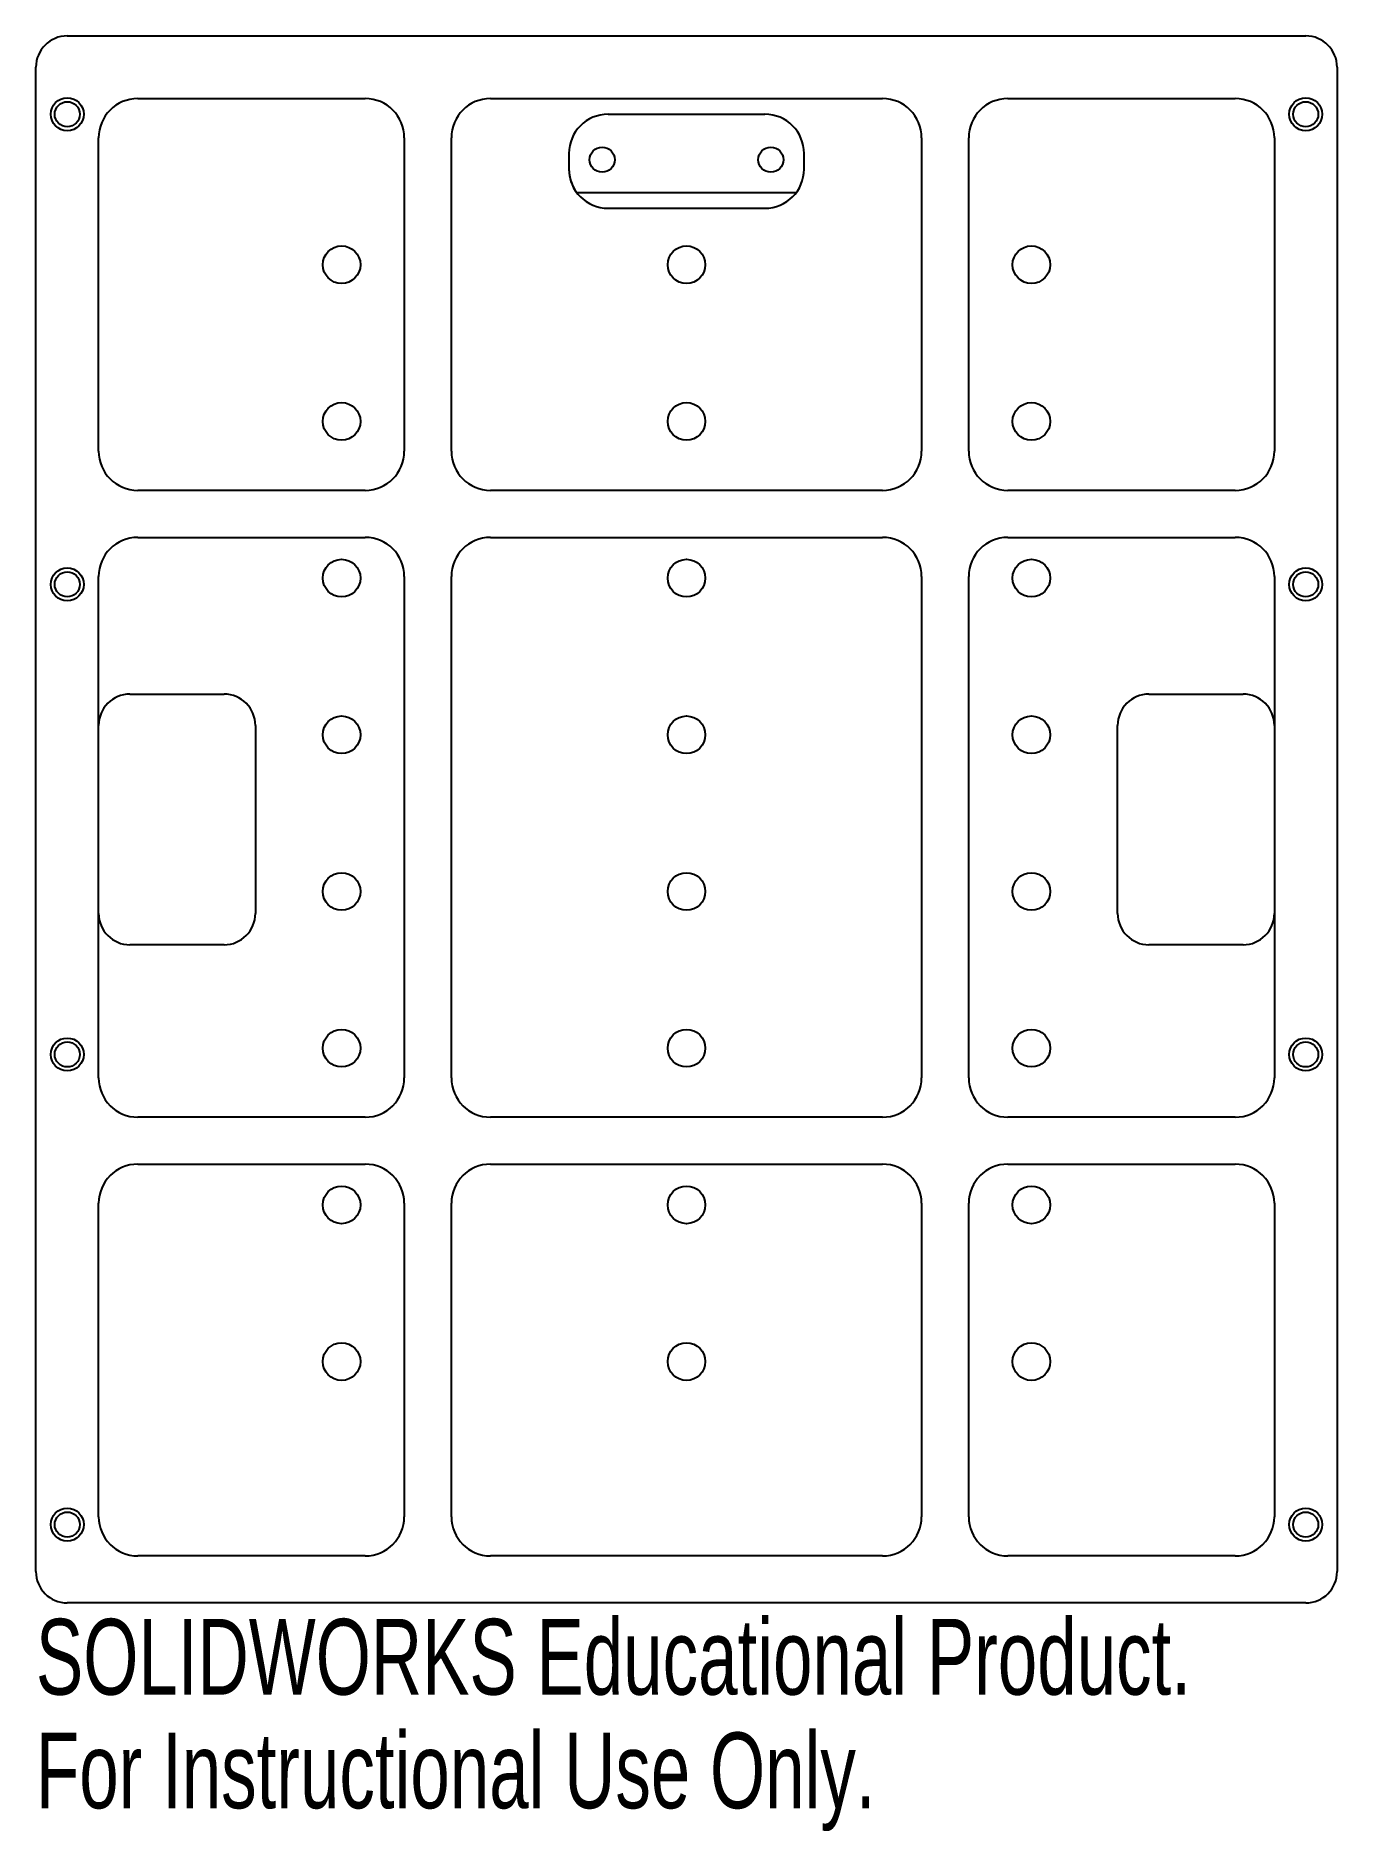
# Model space of a CAD drawing. Header units: millimetres. Extents: x -42 to 42, y -65 to 50.
import ezdxf

# ---------------------------------------------------------------- set-up
doc = ezdxf.new("R2010")
doc.units = ezdxf.units.MM
doc.styles.add('SLDTEXTSTYLE0', font='TXT', dxfattribs={"width": 0.7})

msp = doc.modelspace()

# ---------------------------------------------------------------- linework, layer by layer
at = {"color": 7, "linetype": 'Continuous', "lineweight": 25}
for p, q in [((-39.5, 50), (39.5, 50)), ((-41.5, -48), (-41.5, 48)), ((41.5, 48), (41.5, -48)), ((-35.5, 8), (-29.5, 8)), ((29.5, 8), (35.5, 8)), ((-37.5, -6), (-37.5, 6)), ((-27.5, 6), (-27.5, -6)), ((27.5, -6), (27.5, 6)), ((37.5, 6), (37.5, -6)), ((-29.5, -8), (-35.5, -8)), ((35.5, -8), (29.5, -8)), ((39.5, -50), (-39.5, -50))]:
    msp.add_line(p, q, dxfattribs=at)
at = {"color": 7, "linetype": 'Continuous'}
for p, q in [((-35, 46), (-20.5, 46)), ((-12.5, 46), (12.5, 46)), ((20.5, 46), (35, 46)), ((-5, 45), (5, 45)), ((-37.5, 23.5), (-37.5, 43.5)), ((-18, 43.5), (-18, 23.5)), ((-15, 23.5), (-15, 43.5)), ((-7.5, 42.5), (-7.5, 41.5)), ((7.5, 41.5), (7.5, 42.5)), ((15, 43.5), (15, 23.5)), ((18, 23.5), (18, 43.5)), ((37.5, 43.5), (37.5, 23.5)), ((-7, 40), (7, 40)), ((-5, 39), (5, 39)), ((-20.5, 21), (-35, 21)), ((12.5, 21), (-12.5, 21)), ((35, 21), (20.5, 21)), ((-35, 18), (-20.5, 18)), ((-12.5, 18), (12.5, 18)), ((20.5, 18), (35, 18)), ((-37.5, -16.5), (-37.5, 15.5)), ((-18, 15.5), (-18, -16.5)), ((-15, -16.5), (-15, 15.5)), ((15, 15.5), (15, -16.5)), ((18, -16.5), (18, 15.5)), ((37.5, 15.5), (37.5, -16.5)), ((-20.5, -19), (-35, -19)), ((12.5, -19), (-12.5, -19)), ((35, -19), (20.5, -19)), ((-35, -22), (-20.5, -22)), ((-12.5, -22), (12.5, -22)), ((20.5, -22), (35, -22)), ((-37.5, -44.5), (-37.5, -24.5)), ((-18, -24.5), (-18, -44.5)), ((-15, -44.5), (-15, -24.5)), ((15, -24.5), (15, -44.5)), ((18, -44.5), (18, -24.5)), ((37.5, -24.5), (37.5, -44.5)), ((-20.5, -47), (-35, -47)), ((12.5, -47), (-12.5, -47)), ((35, -47), (20.5, -47))]:
    msp.add_line(p, q, dxfattribs=at)
at = {"color": 7, "linetype": 'Continuous', "lineweight": 25}
for centre, radius in [((-39.5, 45), 1.05), ((39.5, 45), 1.05), ((-5.38, 42.1), 0.8), ((5.38, 42.1), 0.8), ((-39.5, 15), 1.05), ((39.5, 15), 1.05), ((-39.5, -15), 1.05), ((39.5, -15), 1.05), ((-39.5, -45), 1.05), ((39.5, -45), 1.05)]:
    msp.add_circle(centre, radius, dxfattribs=at)
at = {"color": 7, "linetype": 'Continuous'}
for centre, radius in [((-39.5, 45), 0.8), ((39.5, 45), 0.8), ((-22, 35.4), 1.2), ((0, 35.4), 1.2), ((22, 35.4), 1.2), ((-22, 25.4), 1.2), ((0, 25.4), 1.2), ((22, 25.4), 1.2), ((-22, 15.4), 1.2), ((0, 15.4), 1.2), ((22, 15.4), 1.2), ((-39.5, 15), 0.8), ((39.5, 15), 0.8), ((-22, 5.4), 1.2), ((0, 5.4), 1.2), ((22, 5.4), 1.2), ((-22, -4.6), 1.2), ((0, -4.6), 1.2), ((22, -4.6), 1.2), ((-22, -14.6), 1.2), ((0, -14.6), 1.2), ((22, -14.6), 1.2), ((-39.5, -15), 0.8), ((39.5, -15), 0.8), ((-22, -24.6), 1.2), ((0, -24.6), 1.2), ((22, -24.6), 1.2), ((-22, -34.6), 1.2), ((0, -34.6), 1.2), ((22, -34.6), 1.2), ((-39.5, -45), 0.8), ((39.5, -45), 0.8)]:
    msp.add_circle(centre, radius, dxfattribs=at)
at = {"color": 7, "linetype": 'Continuous', "lineweight": 25}
for centre, start, end in [((-39.5, 48), 90, 180), ((39.5, 48), 0, 90), ((-35.5, 6), 90, 180), ((-29.5, 6), 0, 90), ((29.5, 6), 90, 180), ((35.5, 6), 0, 90), ((-35.5, -6), 180, 270), ((-29.5, -6), 270, 0), ((29.5, -6), 180, 270), ((35.5, -6), 270, 0), ((-39.5, -48), 180, 270), ((39.5, -48), 270, 0)]:
    msp.add_arc(centre, 2, start, end, dxfattribs=at)
at = {"color": 7, "linetype": 'Continuous'}
for centre, start, end in [((-35, 43.5), 90, 180), ((-20.5, 43.5), 0, 90), ((-12.5, 43.5), 90, 180), ((12.5, 43.5), 0, 90), ((20.5, 43.5), 90, 180), ((35, 43.5), 0, 90), ((-5, 42.5), 90, 180), ((5, 42.5), 0, 90), ((-5, 41.5), 180, 216.8699), ((-5, 41.5), 180, 270), ((5, 41.5), 270, 0), ((-35, 23.5), 180, 270), ((-20.5, 23.5), 270, 0), ((-12.5, 23.5), 180, 270), ((12.5, 23.5), 270, 0), ((20.5, 23.5), 180, 270), ((35, 23.5), 270, 0), ((-35, 15.5), 90, 180), ((-20.5, 15.5), 0, 90), ((-12.5, 15.5), 90, 180), ((12.5, 15.5), 0, 90), ((20.5, 15.5), 90, 180), ((35, 15.5), 0, 90), ((-35, -16.5), 180, 270), ((-20.5, -16.5), 270, 0), ((-12.5, -16.5), 180, 270), ((12.5, -16.5), 270, 0), ((20.5, -16.5), 180, 270), ((35, -16.5), 270, 0), ((-35, -24.5), 90, 180), ((-20.5, -24.5), 0, 90), ((-12.5, -24.5), 90, 180), ((12.5, -24.5), 0, 90), ((20.5, -24.5), 90, 180), ((35, -24.5), 0, 90), ((-35, -44.5), 180, 270), ((-20.5, -44.5), 270, 0), ((-12.5, -44.5), 180, 270), ((12.5, -44.5), 270, 0), ((20.5, -44.5), 180, 270), ((35, -44.5), 270, 0)]:
    msp.add_arc(centre, 2.5, start, end, dxfattribs=at)

# ---------------------------------------------------------------- texts
at = {"color": 7, "linetype": 'Continuous', "char_height": 4.8336, "attachment_point": 1, "style": 'SLDTEXTSTYLE0'}
for s, insert in [('SOLIDWORKS Educational Product.', (-41.5, -51.02)), ('For Instructional Use Only.', (-41.5, -58.27))]:
    msp.add_mtext(s, dxfattribs=dict(at, insert=insert))

doc.saveas('drawing.dxf')
